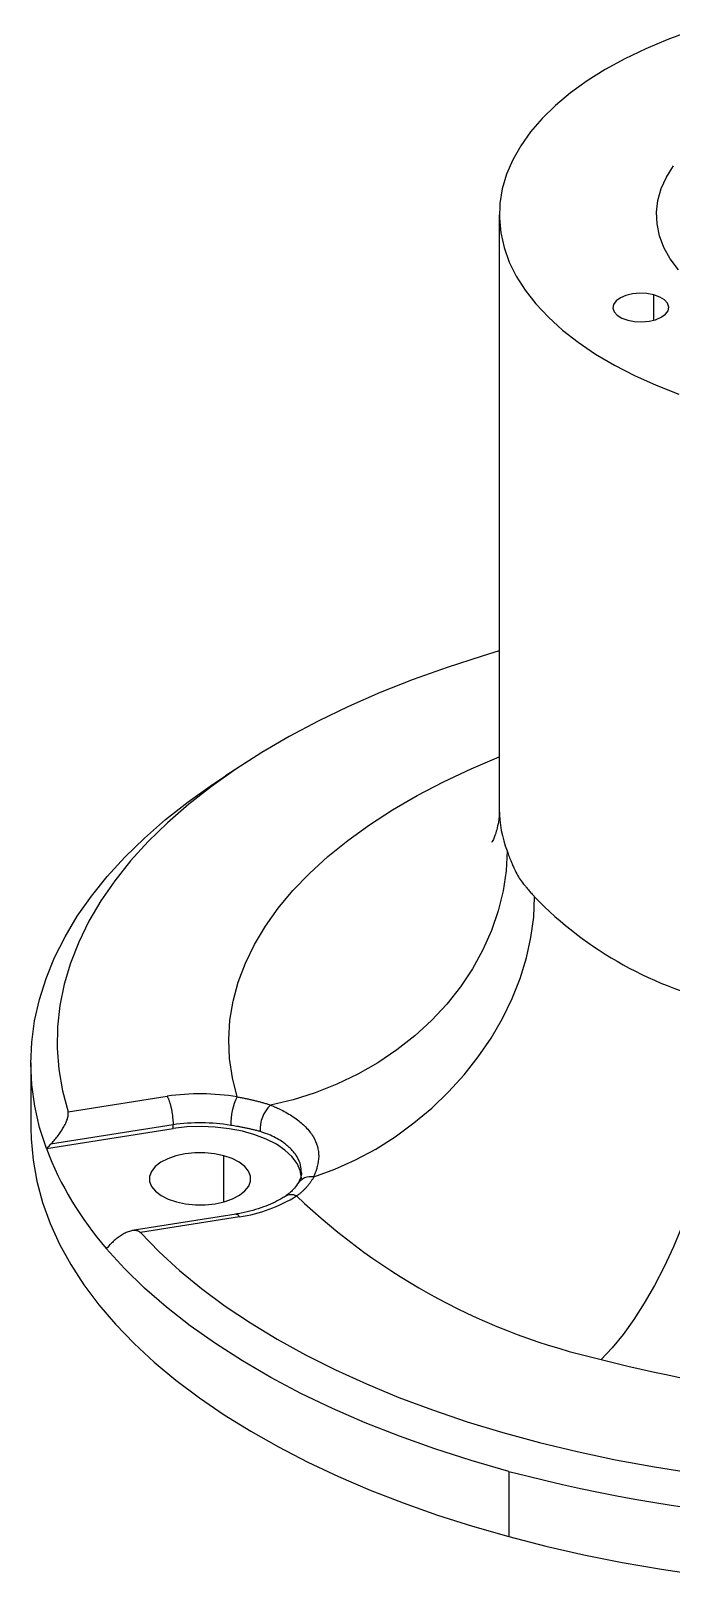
# Model space of a CAD drawing. Header units: millimetres. Extents: x -53 to 53, y -27 to 67.
# Drawn here: x -53 to -15.1, y -26.4 to 64.9 of the extents above; entities that cross this region are included whole.
import ezdxf

# ---------------------------------------------------------------- set-up
doc = ezdxf.new("R2010")
doc.units = ezdxf.units.MM

msp = doc.modelspace()

# ---------------------------------------------------------------- linework, layer by layer
at = {"color": 7, "linetype": 'Continuous', "lineweight": 25}
for p, q in [((-25.296, 54.002), (-25.296, 18.858)), ((-16.158, 47.764), (-16.158, 49.267)), ((-40.275, 21.63), (-41.491, 20.842)), ((-53, 3.857), (-53, 0)), ((-50.802, 0.961), (-44.942, 1.894)), ((-44.59, 0.204), (-51.833, -0.948)), ((-44.59, -0.01), (-44.59, 0.204)), ((-52.082, -1.202), (-44.59, -0.01)), ((-41.592, -4.355), (-41.592, -1.622)), ((-40.866, -5.077), (-47.007, -6.055)), ((-40.661, -5.238), (-46.52, -6.172)), ((-24.735, -20.285), (-24.735, -24.142))]:
    msp.add_line(p, q, dxfattribs=at)
at = {"color": 7, "linetype": 'Continuous', "lineweight": 25, "flags": 128}
for points in [[(-13.946, 64.871), (-15.324, 64.367), (-16.634, 63.817), (-17.87, 63.223), (-19.026, 62.587), (-20.097, 61.914), (-21.078, 61.205), (-21.965, 60.463), (-22.754, 59.693), (-23.442, 58.898), (-24.024, 58.081), (-24.5, 57.245), (-24.865, 56.395), (-25.12, 55.534), (-25.263, 54.667), (-25.293, 53.796), (-25.21, 52.926), (-25.014, 52.062), (-24.707, 51.205), (-24.289, 50.362), (-23.763, 49.534), (-23.13, 48.727), (-22.394, 47.943), (-21.559, 47.186), (-20.627, 46.46), (-19.603, 45.767), (-18.491, 45.111), (-17.297, 44.495), (-16.025, 43.921), (-14.682, 43.392)], [(-14.699, 50.747), (-15.182, 51.401), (-15.556, 52.073), (-15.817, 52.76), (-15.965, 53.455), (-15.997, 54.154), (-15.914, 54.853), (-15.717, 55.545), (-15.406, 56.226), (-14.985, 56.891)], [(-16.158, 49.267), (-16.561, 49.344), (-16.99, 49.365), (-17.415, 49.327), (-17.806, 49.235), (-18.138, 49.093), (-18.387, 48.912), (-18.536, 48.704), (-18.576, 48.483), (-18.504, 48.265), (-18.324, 48.063), (-18.049, 47.892), (-17.698, 47.764)], [(-17.698, 47.764), (-17.294, 47.687), (-16.865, 47.666), (-16.44, 47.704), (-16.049, 47.796), (-15.717, 47.938), (-15.468, 48.119), (-15.319, 48.327), (-15.279, 48.548), (-15.351, 48.767), (-15.531, 48.968), (-15.806, 49.139), (-16.158, 49.267)], [(-25.296, 28.216), (-26.302, 27.916), (-28.38, 27.244), (-30.394, 26.521), (-32.339, 25.751), (-34.21, 24.933), (-36.004, 24.07), (-37.715, 23.164), (-39.341, 22.217), (-40.877, 21.232), (-42.32, 20.209), (-43.667, 19.153), (-44.915, 18.064), (-46.06, 16.947), (-47.101, 15.802), (-48.034, 14.633), (-48.858, 13.442), (-49.571, 12.233), (-50.171, 11.007), (-50.657, 9.768), (-51.027, 8.519), (-51.282, 7.262), (-51.42, 6), (-51.441, 4.736), (-51.344, 3.473), (-51.131, 2.214), (-50.802, 0.961)], [(-40.8, 1.856), (-41.082, 2.983), (-41.248, 4.115), (-41.295, 5.25), (-41.226, 6.385), (-41.038, 7.516), (-40.734, 8.641), (-40.313, 9.755), (-39.778, 10.857), (-39.129, 11.942), (-38.369, 13.008), (-37.499, 14.051), (-36.523, 15.069), (-35.442, 16.059), (-34.261, 17.017), (-32.982, 17.942), (-31.608, 18.83), (-30.145, 19.68), (-28.596, 20.488), (-26.965, 21.252), (-25.296, 21.955)], [(-52.082, -1.202), (-52.481, 0.046), (-52.767, 1.302), (-52.941, 2.564), (-53, 3.829), (-52.946, 5.093), (-52.778, 6.355), (-52.496, 7.612), (-52.102, 8.86), (-51.596, 10.098), (-50.98, 11.322), (-50.253, 12.531), (-49.419, 13.72), (-48.479, 14.889), (-47.435, 16.034), (-46.288, 17.153), (-45.043, 18.243), (-43.701, 19.302), (-42.265, 20.328), (-41.491, 20.842)], [(-24.839, 16.393), (-24.897, 15.21), (-25.071, 14.025), (-25.359, 12.845), (-25.759, 11.68), (-26.268, 10.538), (-26.882, 9.428), (-27.598, 8.358), (-28.409, 7.336), (-29.309, 6.369), (-30.293, 5.464), (-31.352, 4.629), (-32.479, 3.869), (-33.666, 3.19), (-34.904, 2.597), (-36.183, 2.094), (-37.494, 1.685), (-38.828, 1.373)], [(-36.274, -2.881), (-35.028, -2.423), (-33.803, -1.871), (-32.608, -1.228), (-31.452, -0.499), (-30.343, 0.31), (-29.29, 1.194), (-28.3, 2.145), (-27.381, 3.157), (-26.54, 4.223), (-25.782, 5.334), (-25.114, 6.483), (-24.54, 7.66), (-24.064, 8.858), (-23.691, 10.066), (-23.422, 11.278), (-23.26, 12.482), (-23.206, 13.672)], [(-11.806, 7.335), (-11.834, 6.112), (-11.919, 4.843), (-12.06, 3.537), (-12.256, 2.205), (-12.505, 0.856), (-12.806, -0.499), (-13.156, -1.849), (-13.552, -3.186), (-13.993, -4.497), (-14.473, -5.774), (-14.99, -7.007), (-15.539, -8.186), (-16.117, -9.303), (-16.719, -10.348), (-17.34, -11.314), (-17.976, -12.194), (-18.622, -12.98), (-19.273, -13.668)], [(-36.992, -2.989), (-36.993, -2.928), (-37.069, -2.497), (-37.26, -2.076), (-37.563, -1.673), (-37.973, -1.295), (-38.481, -0.951), (-39.078, -0.647), (-39.751, -0.388), (-40.487, -0.18), (-41.273, -0.028), (-42.092, 0.067), (-42.929, 0.101), (-43.767, 0.076), (-44.59, -0.01)], [(-53, 0), (-52.986, -0.618), (-52.874, -1.878), (-52.65, -3.134), (-52.312, -4.383), (-51.864, -5.622), (-51.304, -6.85), (-50.635, -8.063), (-49.858, -9.259), (-48.975, -10.435), (-47.987, -11.589), (-46.896, -12.718), (-45.706, -13.819), (-44.418, -14.892), (-43.035, -15.933), (-41.561, -16.939), (-39.997, -17.91), (-38.349, -18.842), (-36.618, -19.734), (-34.81, -20.584), (-32.927, -21.39), (-30.974, -22.15), (-28.954, -22.864), (-26.873, -23.528), (-24.735, -24.142)], [(-51.833, -0.948), (-51.972, -1.09), (-52.082, -1.202)], [(-41.592, -1.622), (-42.137, -1.508), (-42.714, -1.45), (-43.302, -1.452), (-43.878, -1.512), (-44.42, -1.63), (-44.908, -1.799), (-45.321, -2.015), (-45.645, -2.267), (-45.868, -2.548), (-45.979, -2.845), (-45.976, -3.148), (-45.858, -3.445), (-45.63, -3.724), (-45.301, -3.975), (-44.883, -4.188), (-44.392, -4.355)], [(-44.392, -4.355), (-43.848, -4.47), (-43.27, -4.527), (-42.682, -4.525), (-42.106, -4.465), (-41.564, -4.347), (-41.077, -4.178), (-40.663, -3.962), (-40.339, -3.71), (-40.117, -3.429), (-40.005, -3.132), (-40.008, -2.829), (-40.126, -2.532), (-40.354, -2.253), (-40.683, -2.002), (-41.101, -1.789), (-41.592, -1.622)], [(-46.52, -6.172), (-45.419, -7.302), (-44.215, -8.403), (-42.911, -9.474), (-41.508, -10.511), (-40.012, -11.513), (-38.424, -12.477), (-36.749, -13.4), (-34.99, -14.282), (-33.152, -15.119), (-31.238, -15.91), (-29.253, -16.654), (-27.202, -17.347), (-25.088, -17.99), (-22.918, -18.58), (-20.695, -19.116), (-18.426, -19.596), (-16.114, -20.021), (-13.766, -20.388)], [(-48.538, -7.106), (-48.398, -6.963), (-48.289, -6.852)], [(-24.735, -20.285), (-26.955, -19.646), (-29.114, -18.953), (-31.205, -18.207), (-33.225, -17.41), (-35.168, -16.565), (-37.029, -15.672), (-38.806, -14.735), (-40.493, -13.754), (-42.087, -12.733), (-43.584, -11.674), (-44.981, -10.579), (-46.274, -9.451), (-47.461, -8.292), (-48.538, -7.106)], [(-24.735, -24.142), (-22.544, -24.705), (-20.304, -25.214), (-18.022, -25.67), (-15.701, -26.072), (-13.346, -26.417)]]:
    msp.add_lwpolyline(points, dxfattribs=at)
at = {"color": 7, "linetype": 'Continuous', "lineweight": 25}
for centre, radius, start, end in [((-18.298, 18.88), 6.998, 180.18149, 200.81412), ((-6.942, 29.507), 22.699, 224.23739, 257.6292), ((-42.994, -11.789), 13.821, 80.86683, 98.10375), ((-37.418, 0.213), 3.76, 154.08252, 180.63377), ((-37.436, -0.067), 2.004, 134.04019, 183.71543), ((-42.994, -11.123), 11.439, 80.86746, 98.02307), ((-33.822, 5.744), 19.537, 200.82565, 221.12581), ((-36.444, -3.804), 0.939, 79.56829, 146.52189), ((-42.02, 3.722), 9.063, 278.62931, 301.52217), ((-37.6, -4.667), 0.736, 64.40103, 119.97149), ((-10.833, 23.673), 38.283, 226.29966, 257.26431), ((-0.028, 59.968), 76.109, 255.35354, 274.83078), ((-0.001, 74.433), 97.894, 255.36485, 275.7592)]:
    msp.add_arc(centre, radius, start, end, dxfattribs=at)
for points, knots in [([(-25.3, 18.857), (-25.299, 18.834), (-25.285, 18.582), (-25.338, 18.148), (-25.439, 17.651), (-25.549, 17.303), (-25.649, 17.066), (-25.717, 16.931), (-25.754, 16.877), (-25.744, 16.891), (-25.743, 16.892)], [0, 0, 0, 0, 0.023157, 0.246425, 0.419761, 0.575142, 0.718015, 0.85205, 0.991521, 1, 1, 1, 1]), ([(-24.839, 16.393), (-24.825, 16.356), (-24.796, 16.276), (-24.745, 16.141), (-24.686, 15.988), (-24.617, 15.814), (-24.535, 15.613), (-24.449, 15.415), (-24.327, 15.154), (-24.169, 14.855), (-23.996, 14.603), (-23.845, 14.41), (-23.706, 14.244), (-23.539, 14.054), (-23.366, 13.859), (-23.255, 13.73), (-23.206, 13.672)], [0, 0, 0, 0, 0.039411, 0.084169, 0.134295, 0.189805, 0.250708, 0.322921, 0.376124, 0.501215, 0.625871, 0.678241, 0.750548, 0.84839, 0.931517, 1, 1, 1, 1]), ([(-44.942, 1.894), (-44.931, 1.874), (-44.911, 1.836), (-44.881, 1.771), (-44.853, 1.705), (-44.829, 1.638), (-44.806, 1.572), (-44.786, 1.509), (-44.768, 1.448), (-44.752, 1.392), (-44.739, 1.341), (-44.727, 1.294), (-44.718, 1.254), (-44.71, 1.219), (-44.703, 1.191), (-44.699, 1.169), (-44.695, 1.154), (-44.679, 1.078), (-44.654, 0.939), (-44.624, 0.736), (-44.604, 0.544), (-44.592, 0.365), (-44.591, 0.257), (-44.59, 0.204)], [0, 0, 0, 0, 0.05783, 0.112121, 0.162873, 0.210087, 0.253761, 0.293896, 0.33049, 0.363545, 0.393059, 0.419032, 0.441464, 0.460355, 0.475705, 0.487514, 0.495782, 0.500508, 0.608577, 0.712561, 0.81246, 0.908273, 1, 1, 1, 1]), ([(-40.8, 1.856), (-40.72, 1.842), (-40.562, 1.813), (-40.329, 1.766), (-40.1, 1.718), (-39.877, 1.667), (-39.658, 1.614), (-39.443, 1.558), (-39.234, 1.5), (-39.028, 1.438), (-38.895, 1.395), (-38.828, 1.373)], [0, 0, 0, 0, 0.111807, 0.223037, 0.333865, 0.444463, 0.555004, 0.66566, 0.7766, 0.887992, 1, 1, 1, 1]), ([(-51.833, -0.948), (-51.797, -0.911), (-51.726, -0.837), (-51.623, -0.722), (-51.523, -0.604), (-51.393, -0.441), (-51.24, -0.233), (-51.075, 0.028), (-50.937, 0.287), (-50.851, 0.501), (-50.807, 0.659), (-50.787, 0.773), (-50.783, 0.877), (-50.796, 0.933), (-50.802, 0.961)], [0, 0, 0, 0, 0.062741, 0.124976, 0.186928, 0.24882, 0.376069, 0.498508, 0.627798, 0.748495, 0.812308, 0.874161, 0.938186, 1, 1, 1, 1]), ([(-38.828, 1.373), (-38.789, 1.357), (-38.711, 1.323), (-38.554, 1.255), (-38.32, 1.15), (-37.869, 0.925), (-37.298, 0.573), (-36.716, 0.075), (-36.284, -0.477), (-36.029, -1.064), (-35.951, -1.661), (-36.02, -2.139), (-36.127, -2.485), (-36.192, -2.66), (-36.24, -2.785), (-36.263, -2.849), (-36.274, -2.881)], [0, 0, 0, 0, 0.018003, 0.03574, 0.071447, 0.124823, 0.248965, 0.369288, 0.498921, 0.628458, 0.749051, 0.874005, 0.924401, 0.962199, 0.981066, 1, 1, 1, 1]), ([(-39.435, -0.197), (-39.503, -0.178), (-39.637, -0.141), (-39.841, -0.09), (-40.044, -0.043), (-40.243, 0.001), (-40.439, 0.04), (-40.631, 0.077), (-40.818, 0.111), (-40.999, 0.142), (-41.119, 0.162), (-41.178, 0.171)], [0, 0, 0, 0, 0.128174, 0.25206, 0.371668, 0.487005, 0.598081, 0.704906, 0.807491, 0.905851, 1, 1, 1, 1]), ([(-37, -2.614), (-37.007, -2.473), (-37.023, -2.156), (-37.191, -1.783), (-37.386, -1.494), (-37.539, -1.308), (-37.71, -1.135), (-37.896, -0.975), (-38.238, -0.72), (-38.731, -0.433), (-39.229, -0.266), (-39.435, -0.197)], [0, 0, 0, 0, 0.142865, 0.31942, 0.391699, 0.461816, 0.52977, 0.595564, 0.659198, 0.859085, 1, 1, 1, 1]), ([(-36.992, -2.631), (-37.005, -2.738), (-37.031, -2.956), (-37.163, -3.178), (-37.23, -3.291)], [0, 0, 0, 0, 0.491554, 1, 1, 1, 1]), ([(-37.23, -3.291), (-37.308, -3.406), (-37.485, -3.667), (-37.795, -3.9), (-37.969, -4.031)], [0, 0, 0, 0, 0.438616, 1, 1, 1, 1]), ([(-36.274, -2.881), (-36.3, -2.928), (-36.351, -3.021), (-36.438, -3.157), (-36.533, -3.29), (-36.636, -3.419), (-36.748, -3.545), (-36.868, -3.666), (-36.997, -3.784), (-37.135, -3.897), (-37.233, -3.968), (-37.282, -4.004)], [0, 0, 0, 0, 0.112008, 0.2234, 0.33434, 0.444996, 0.555537, 0.666135, 0.776963, 0.888193, 1, 1, 1, 1]), ([(-37.97, -4.031), (-38.044, -4.078), (-38.257, -4.214), (-38.675, -4.428), (-39.239, -4.659), (-39.871, -4.861), (-40.434, -4.998), (-40.786, -5.062), (-40.898, -5.082)], [0, 0, 0, 0, 0.104679, 0.302035, 0.501131, 0.702297, 0.905345, 1, 1, 1, 1]), ([(-40.866, -5.078), (-40.84, -5.079), (-40.776, -5.082), (-40.703, -5.181), (-40.661, -5.238)], [0, 0, 0, 0, 0.413023, 1, 1, 1, 1]), ([(-46.52, -6.172), (-46.531, -6.161), (-46.554, -6.138), (-46.593, -6.11), (-46.636, -6.086), (-46.698, -6.062), (-46.782, -6.044), (-46.924, -6.039), (-47.117, -6.072), (-47.356, -6.162), (-47.6, -6.291), (-47.836, -6.451), (-48.07, -6.637), (-48.216, -6.78), (-48.289, -6.852)], [0, 0, 0, 0, 0.030742, 0.061747, 0.093234, 0.125411, 0.18686, 0.250608, 0.371224, 0.50048, 0.622593, 0.749571, 0.874185, 1, 1, 1, 1])]:
    msp.add_open_spline(points, degree=3, knots=knots, dxfattribs=at)

doc.saveas('drawing.dxf')
